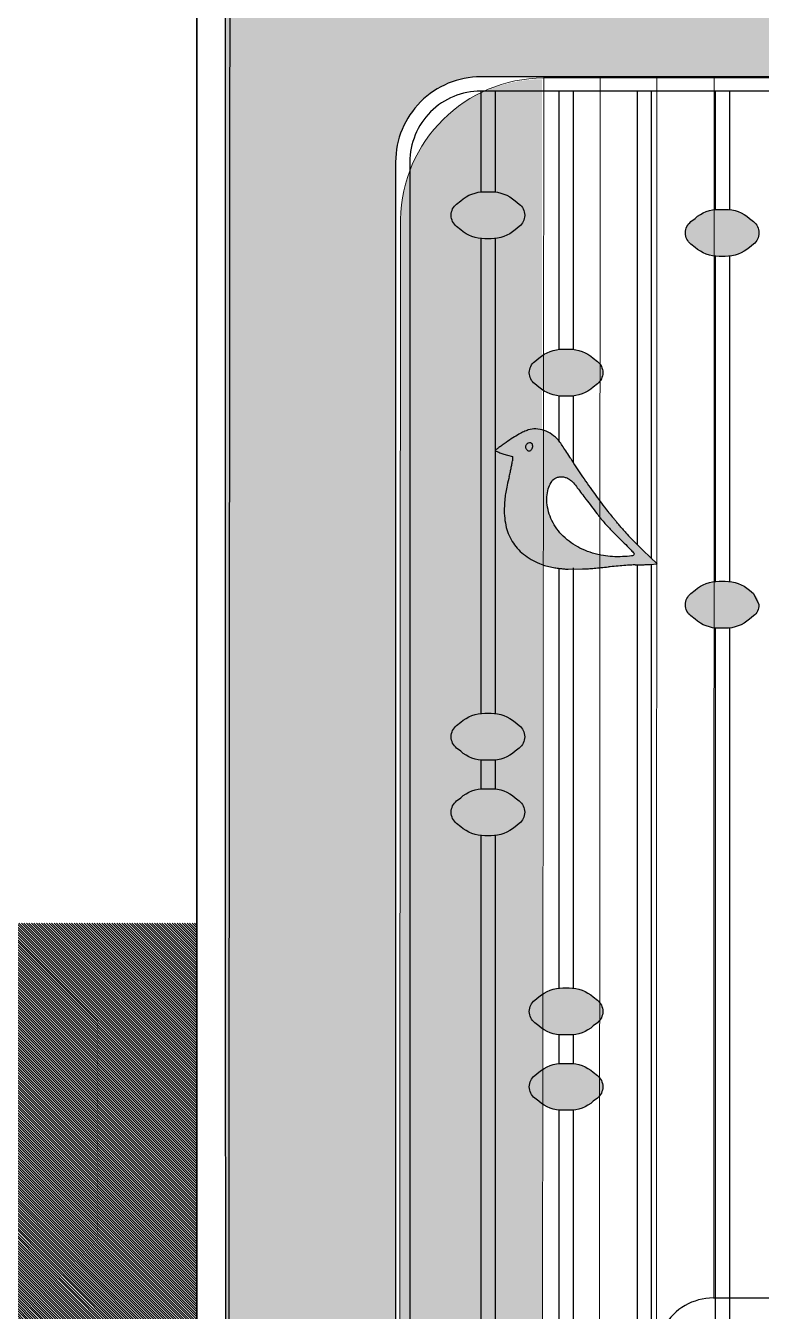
# Model space of a CAD drawing. Header units: millimetres. Extents: x 35877 to 3066687, y -650199 to -40525.
# Drawn here: x 147980.66 to 148006.56, y -178575.16 to -178529.9 of the extents above; entities that cross this region are included whole.
import ezdxf

# ---------------------------------------------------------------- set-up
doc = ezdxf.new("R2010")
doc.units = ezdxf.units.MM
doc.header["$MEASUREMENT"] = 0
for name, color, linetype, lineweight in [('A8_FURNITURE', 32, 'Continuous', 30), ('dim05', 1, 'Continuous', 13), ('ELEVATION', 250, 'Continuous', 9), ('Elevation 4.5', 206, 'Continuous', 5), ('FURNITURE', 32, 'Continuous', 9), ('NAME PLATE', 7, 'Continuous', 25), ('wall', 7, 'Continuous', 30)]:
    doc.layers.add(name, color=color, linetype=linetype, lineweight=lineweight)

msp = doc.modelspace()

# ---------------------------------------------------------------- hatches: boundary and pattern name
at = {"layer": 'dim05', "lineweight": 0, "true_color": 0xa47149, "transparency": 33554630}
h = msp.add_hatch(color=35, dxfattribs=at)
h.dxf.hatch_style = 1
h.paths.add_polyline_path([(148033.6782, -178523.7304), (147987.6861, -178523.7304), (147987.6937, -178615.6897), (148033.6858, -178615.6897), (148033.6846, -178600.7912), (148027.6858, -178600.7912), (148027.6858, -178603.6897, -0.4142136), (148024.6858, -178606.6897), (147996.6883, -178606.6897, -0.4142136), (147993.6883, -178603.6897), (147993.6883, -178534.6956, -0.4142136), (147996.6883, -178531.6956), (148024.6858, -178531.6956, -0.4142136), (148027.6858, -178534.6956), (148027.6858, -178561.5913), (148033.6813, -178561.5913)])
at = {"layer": 'Elevation 4.5', "lineweight": 0, "true_color": 0x000000, "transparency": 33554628}
h = msp.add_hatch(color=18, dxfattribs=at)
h.dxf.hatch_style = 1
h.paths.add_polyline_path([(147998.2313, -178536.5745, 0.2335694), (147998.0413, -178536.1744), (147997.8966, -178536.0601, 0.1866469), (147997.0465, -178535.7436), (147996.8302, -178535.7436, 0.1866469), (147995.9801, -178536.0601), (147995.8354, -178536.1744, 0.2294381), (147995.6454, -178536.5667, 0.2335694), (147995.8354, -178536.9668), (147995.9801, -178537.0811, 0.1866469), (147996.8302, -178537.3976), (147997.0465, -178537.3976, 0.1866469), (147997.8966, -178537.0811), (147998.0413, -178536.9668, 0.2294381)])
h.paths.add_polyline_path([(148006.2906, -178536.7938), (148006.146, -178536.6795, 0.1866469), (148005.2959, -178536.363), (148005.0796, -178536.363, 0.1866469), (148004.2295, -178536.6795), (148004.0848, -178536.7938, 0.2294381), (148003.8948, -178537.1861, 0.2335694), (148004.0848, -178537.5863), (148004.2295, -178537.7006, 0.1866469), (148005.0796, -178538.0171), (148005.2959, -178538.0171, 0.1866469), (148006.146, -178537.7006), (148006.2906, -178537.5863, 0.2294381), (148006.4807, -178537.1939, 0.2335694)])
h.paths.add_polyline_path([(148000.7911, -178541.7153), (148000.6464, -178541.601, 0.1866469), (147999.7963, -178541.2845), (147999.58, -178541.2845, 0.1866469), (147998.7299, -178541.601), (147998.5852, -178541.7153, 0.2294381), (147998.3952, -178542.1077, 0.2335694), (147998.5852, -178542.5078), (147998.7299, -178542.6221, 0.1866469), (147999.58, -178542.9386), (147999.7963, -178542.9386, 0.1866469), (148000.6464, -178542.6221), (148000.7911, -178542.5078, 0.2294381), (148000.9811, -178542.1155, 0.2335694)])
h = msp.add_hatch(color=18, dxfattribs=at)
h.dxf.hatch_style = 1
edge = h.paths.add_edge_path()
edge.add_arc((147980.6234, -178557.2278), 22.7128, 32.16172, 32.81148)
edge.add_arc((147985.9035, -178553.8235), 16.4304, 32.81148, 33.63724)
edge.add_arc((147984.9248, -178554.4747), 17.6059, 33.63732, 34.2873)
edge.add_arc((147998.9137, -178544.9367), 0.6748, 34.2873, 41.16894)
edge.add_arc((147998.5169, -178545.2836), 1.2018, 41.16894, 55.99203)
edge.add_arc((147998.5385, -178545.2516), 1.1632, 55.99203, 71.17988)
edge.add_arc((147998.5758, -178545.1423), 1.0478, 71.17999, 87.2154)
edge.add_arc((147998.5896, -178544.8572), 0.7623, 87.2154, 107.56998)
edge.add_arc((147998.7488, -178545.36), 1.2897, 107.56998, 114.98423)
edge.add_arc((147999.3124, -178546.5694), 2.624, 114.98423, 119.34221)
edge.add_arc((147999.92, -178547.6502), 3.8638, 119.34221, 122.9184)
edge.add_arc((148002.5022, -178551.6389), 8.6154, 122.9184, 124.88205)
edge.add_arc((148029.9809, -178591.055), 56.6645, 124.88205, 125.04861)
edge.add_arc((148016.501, -178571.8384), 33.1914, 125.04861, 125.29753)
edge.add_arc((148037.1186, -178600.9604), 68.873, 125.297529, 125.400118)
edge.add_arc((147997.369, -178545.0275), 0.2543, 125.40012, 130.76604)
edge.add_arc((147997.2142, -178544.8479), 0.0172, 130.76604, 241.79136)
edge.add_arc((147997.8926, -178543.5831), 1.4524, 241.79136, 246.60744)
edge.add_arc((147997.9637, -178543.4187), 1.6315, 246.60744, 252.0734)
edge.add_arc((147998.1283, -178542.9097), 2.1665, 252.0734, 256.49235)
edge.add_line((147997.6223, -178545.0163), (147997.8066, -178545.0606))
edge.add_line((147997.8066, -178545.0606), (147997.7976, -178545.2156))
edge.add_arc((147997.0457, -178545.1717), 0.7531, 350.18677, 356.65846, ccw=False)
edge.add_arc((147992.3538, -178544.3601), 5.5147, 348.69543, 350.18677, ccw=False)
edge.add_arc((147991.7032, -178544.2301), 6.1782, 347.16117, 348.69549, ccw=False)
edge.add_arc((147991.452, -178544.1728), 6.4358, 345.67219, 347.16121, ccw=False)
edge.add_arc((148009.3676, -178548.7487), 12.0549, 165.67219, 167.20406)
edge.add_arc((148001.5048, -178546.9629), 3.9919, 167.20406, 170.69698)
edge.add_arc((148000.8918, -178546.8625), 3.3707, 170.69705, 174.56508)
edge.add_arc((148004.0425, -178547.1623), 6.5356, 174.56508, 176.92232)
edge.add_arc((148000.119, -178546.9513), 2.6065, 176.92232, 191.78697)
edge.add_arc((147999.3232, -178547.1174), 1.7935, 191.78697, 211.45856)
edge.add_arc((147999.2583, -178547.1571), 1.7174, 211.45856, 231.62433)
edge.add_arc((147999.5854, -178546.744), 2.2443, 231.62433, 248.12672)
edge.add_line((147998.7493, -178548.8268), (147998.9284, -178548.8987))
edge.add_line((147998.9284, -178548.8987), (147999.2876, -178548.9805))
edge.add_arc((147999.5826, -178547.441), 1.5675, 259.15334, 262.43435)
edge.add_arc((148000.1256, -178543.3527), 5.6917, 262.43435, 263.69099)
edge.add_arc((148000.1871, -178542.7969), 6.2509, 263.69099, 264.93437)
edge.add_arc((148000.0566, -178544.2682), 4.7738, 264.93437, 266.45624)
edge.add_line((147999.7616, -178549.0329), (148000.2684, -178549.0172))
edge.add_line((148000.2684, -178549.0172), (148000.3943, -178549.0172))
edge.add_arc((148000.3943, -178547.9686), 1.0486, 270, 274.40265)
edge.add_arc((147998.22, -178519.7281), 29.3726, 274.40265, 274.79707)
edge.add_arc((147998.4237, -178522.1552), 26.937, 274.79715, 275.31026)
edge.add_arc((147997.4426, -178511.6004), 37.5373, 275.31032, 275.71051)
edge.add_arc((148003.1505, -178568.6807), 19.8277, 94.91845, 95.71051, ccw=False)
edge.add_arc((148003.2312, -178569.6177), 20.7681, 94.15349, 94.91849, ccw=False)
edge.add_arc((148003.0672, -178567.3595), 18.504, 93.39746, 94.15352, ccw=False)
edge.add_arc((148002.1577, -178552.0393), 3.1569, 90.60035, 93.39746, ccw=False)
edge.add_arc((148002.0411, -178540.9108), 7.9723, 270.60035, 271.03698)
edge.add_line((148002.1854, -178548.8818), (148002.8956, -178548.846))
edge.add_arc((148019.0198, -178531.5377), 23.6552, 223.94045, 227.02832, ccw=False)
edge.add_arc((148013.5274, -178536.8528), 16.0121, 222.89678, 223.88349, ccw=False)
edge.add_arc((148004.6326, -178545.1174), 3.8704, 220.06323, 222.89678, ccw=False)
edge.add_arc((147926.0535, -178611.201), 98.8024, 40.063228, 40.151684)
edge.add_arc((147939.2651, -178600.0556), 81.5176, 40.151751, 40.255702)
edge.add_arc((147942.5565, -178597.2687), 77.2047, 40.255751, 40.345381)
edge.add_arc((147996.8943, -178551.1128), 5.9099, 40.34538, 40.94446)
edge.add_arc((148007.2326, -178542.1435), 7.777, 217.22271, 220.94446, ccw=False)
edge.add_arc((148020.5658, -178532.0147), 24.5211, 215.6414, 217.22271, ccw=False)
edge.add_arc((148022.4587, -178530.6574), 26.8504, 214.08674, 215.6414, ccw=False)
edge.add_arc((148016.9435, -178534.3897), 20.1909, 212.16172, 214.08674, ccw=False)
edge = h.paths.add_edge_path(flags=16)
edge.add_arc((147998.5011, -178544.6969), 0.2323, 204.49535, 219.94347, ccw=False)
edge.add_arc((147998.4492, -178544.7206), 0.1751, 171.29039, 204.49535, ccw=False)
edge.add_arc((147998.4399, -178544.7192), 0.1658, 136.69781, 171.29039, ccw=False)
edge.add_arc((147998.4023, -178544.6837), 0.1141, 93.0028, 136.69781, ccw=False)
edge.add_arc((147998.4016, -178544.6702), 0.1006, 45.00001, 93.0028, ccw=False)
edge.add_arc((147998.4051, -178544.6668), 0.0957, 11.32588, 45.00003, ccw=False)
edge.add_arc((147998.2452, -178544.6988), 0.2587, -4.70662, 11.32588, ccw=False)
edge.add_arc((147998.2318, -178544.6977), 0.2721, 339.60713, 355.29338, ccw=False)
edge.add_arc((147998.3663, -178544.7477), 0.1287, 312.14465, 339.60713, ccw=False)
edge.add_arc((147998.3564, -178544.7367), 0.1434, 290.55917, 312.14465, ccw=False)
edge.add_arc((147998.3828, -178544.8071), 0.0683, 252.98334, 290.55917, ccw=False)
edge.add_arc((147998.3873, -178544.7922), 0.0838, 219.94347, 252.98334, ccw=False)
edge = h.paths.add_edge_path(flags=16)
edge.add_arc((147999.4696, -178546.1068), 0.3225, 104.54598, 123.51146, ccw=False)
edge.add_arc((147999.5141, -178546.2782), 0.4996, 90.88322, 104.54598, ccw=False)
edge.add_arc((147999.5146, -178546.316), 0.5374, 77.69642, 90.88322, ccw=False)
edge.add_arc((147999.5303, -178546.2442), 0.4639, 62.97098, 77.69642, ccw=False)
edge.add_arc((147999.4583, -178546.3853), 0.6223, 51.14747, 62.97098, ccw=False)
edge.add_arc((147999.3465, -178546.5241), 0.8006, 41.35853, 51.14747, ccw=False)
edge.add_arc((147997.6948, -178547.9782), 3.0011, 37.22492, 41.35853, ccw=False)
edge.add_arc((147946.2372, -178587.0719), 67.6247, 36.794285, 37.224919, ccw=False)
edge.add_arc((148034.8306, -178520.8094), 43.0077, 216.79429, 217.63765)
edge.add_arc((148006.6193, -178542.5645), 7.3824, 217.63765, 220.74409)
edge.add_arc((148005.5178, -178543.5135), 5.9284, 220.74409, 224.32984)
edge.add_arc((148016.0196, -178533.2545), 20.6096, 224.32984, 225.74801)
edge.add_arc((147988.6939, -178561.3032), 18.5494, 44.86727, 45.74801, ccw=False)
edge.add_arc((147998.1029, -178551.9376), 5.2737, 42.62086, 44.86727, ccw=False)
edge.add_arc((147996.3218, -178553.5767), 7.6942, 41.4503, 42.62086, ccw=False)
edge.add_arc((148002.073, -178548.4973), 0.0212, -32.61788, 41.4503, ccw=False)
edge.add_arc((148001.9852, -178548.4412), 0.1254, 275.88486, 327.38212, ccw=False)
edge.add_arc((148001.4552, -178543.2992), 5.2946, 272.40321, 275.88486, ccw=False)
edge.add_arc((148001.509, -178544.5817), 4.011, 267.33729, 272.40321, ccw=False)
edge.add_arc((148001.4479, -178545.8964), 2.6949, 260.51198, 267.33729, ccw=False)
edge.add_arc((148001.5038, -178545.5621), 3.0338, 245.81245, 260.51198, ccw=False)
edge.add_arc((148001.2147, -178546.2056), 2.3283, 227.88741, 245.81245, ccw=False)
edge.add_arc((148001.0167, -178546.4247), 2.0331, 208.56341, 227.88741, ccw=False)
edge.add_arc((148000.8353, -178546.5234), 1.8266, 187.62079, 208.56349, ccw=False)
edge.add_arc((148000.437, -178546.5767), 1.4247, 176.16073, 187.62079, ccw=False)
edge.add_arc((148000.3238, -178546.5691), 1.3113, 163.96579, 176.16073, ccw=False)
edge.add_arc((148000.0678, -178546.4955), 1.0448, 150.41716, 163.96579, ccw=False)
edge.add_arc((147999.5217, -178546.1855), 0.4169, 123.51146, 150.41716, ccw=False)
h = msp.add_hatch(color=18, dxfattribs=at)
h.dxf.hatch_style = 1
h.paths.add_polyline_path([(148006.4807, -178550.2875, 0.2335694), (148006.2906, -178549.8873), (148006.146, -178549.773, 0.1866469), (148005.2959, -178549.4565), (148005.0796, -178549.4565, 0.1866469), (148004.2295, -178549.773), (148004.0848, -178549.8873, 0.2294381), (148003.8948, -178550.2796, 0.2335694), (148004.0848, -178550.6798), (148004.2295, -178550.7941, 0.1866469), (148005.0796, -178551.1106), (148005.2959, -178551.1106, 0.1866469), (148006.146, -178550.7941), (148006.2906, -178550.6798, 0.2294381)])
h = msp.add_hatch(color=18, dxfattribs=at)
h.dxf.hatch_style = 1
h.paths.add_polyline_path([(147998.2313, -178554.9382, 0.2335694), (147998.0413, -178554.538), (147997.8966, -178554.4237, 0.1866469), (147997.0465, -178554.1072), (147996.8302, -178554.1072, 0.1866469), (147995.9801, -178554.4237), (147995.8354, -178554.538, 0.2294381), (147995.6454, -178554.9304, 0.2335694), (147995.8354, -178555.3305), (147995.9801, -178555.4448, 0.1866469), (147996.8302, -178555.7613), (147997.0465, -178555.7613, 0.1866469), (147997.8966, -178555.4448), (147998.0413, -178555.3305, 0.2294381)])
h = msp.add_hatch(color=18, dxfattribs=at)
h.dxf.hatch_style = 1
h.paths.add_polyline_path([(147998.2313, -178557.5922, 0.2335694), (147998.0413, -178557.1921), (147997.8966, -178557.0778, 0.1866469), (147997.0465, -178556.7613), (147996.8302, -178556.7613, 0.1866469), (147995.9801, -178557.0778), (147995.8354, -178557.1921, 0.2294381), (147995.6454, -178557.5844, 0.2335694), (147995.8354, -178557.9846), (147995.9801, -178558.0989, 0.1866469), (147996.8302, -178558.4154), (147997.0465, -178558.4154, 0.1866469), (147997.8966, -178558.0989), (147998.0413, -178557.9846, 0.2294381)])
h = msp.add_hatch(color=18, dxfattribs=at)
h.dxf.hatch_style = 1
h.paths.add_polyline_path([(148000.9811, -178564.6087, 0.2335694), (148000.7911, -178564.2085), (148000.6464, -178564.0942, 0.1866469), (147999.7963, -178563.7778), (147999.58, -178563.7778, 0.1866469), (147998.7299, -178564.0942), (147998.5852, -178564.2085, 0.2294381), (147998.3952, -178564.6009, 0.2335694), (147998.5852, -178565.001), (147998.7299, -178565.1153, 0.1866469), (147999.58, -178565.4318), (147999.7963, -178565.4318, 0.1866469), (148000.6464, -178565.1153), (148000.7911, -178565.001, 0.2294381)])
h = msp.add_hatch(color=18, dxfattribs=at)
h.dxf.hatch_style = 1
h.paths.add_polyline_path([(148000.9811, -178567.2627, 0.2335694), (148000.7911, -178566.8626), (148000.6464, -178566.7483, 0.1866469), (147999.7963, -178566.4318), (147999.58, -178566.4318, 0.1866469), (147998.7299, -178566.7483), (147998.5852, -178566.8626, 0.2294381), (147998.3952, -178567.2549, 0.2335694), (147998.5852, -178567.6551), (147998.7299, -178567.7694, 0.1866469), (147999.58, -178568.0859), (147999.7963, -178568.0859, 0.1866469), (148000.6464, -178567.7694), (148000.7911, -178567.6551, 0.2294381)])
at = {"layer": 'NAME PLATE', "lineweight": 0, "true_color": 0x000000, "transparency": 33554687}
h = msp.add_hatch(color=18, dxfattribs=at)
h.dxf.hatch_style = 1
h.set_gradient(color1=(153, 155, 55), color2=(229, 232, 120), name='INVCYLINDER')
h.paths.add_polyline_path([(148027.9378, -178536.7638, 0.4109881), (148022.9006, -178531.7818), (148022.9006, -178574.7279), (148027.9378, -178574.7243)], flags=17)
h.paths.add_polyline_path([(148027.938, -178578.7418, 0.9852287), (148027.8756, -178574.7433), (148022.9006, -178574.7279), (148022.9006, -178601.6887), (147998.8385, -178601.6887), (147998.8385, -178531.7815, 0.4142439), (147993.8558, -178536.7638), (147993.8085, -178601.7133, 0.4139883), (147998.8085, -178606.7172), (148022.8579, -178606.7357, 0.4196556), (148027.9665, -178601.7084)])
at = {"layer": 'NAME PLATE', "lineweight": 0, "transparency": 33554687}
h = msp.add_hatch(dxfattribs=at)
h.set_pattern_fill('ANSI31', color=8, scale=0.5, angle=90)
h.set_pattern_definition([(135, (414.78307, 1185.90105), (-0.044194173824, -0.044194173824), [])])
h.paths.add_polyline_path([(147986.6893, -178561.4942), (147977.6937, -178561.4942), (147977.6937, -178576.6635), (147986.6905, -178576.6635)])

# ---------------------------------------------------------------- linework, layer by layer
at = {"layer": 'A8_FURNITURE', "linetype": 'ByBlock', "lineweight": 15, "transparency": 33554687}
for p, q in [((147998.9022, -178531.7345, 531.9331), (147998.84, -178601.6407, -260.0646)), ((147998.8929, -178531.7345, -42.3846), (148022.9006, -178531.7361, 42.2827)), ((148000.8886, -178531.7347, 2.3445), (148000.8478, -178601.6423, -1.5547)), ((148002.8898, -178531.7348, 2.3432), (148002.877, -178578.6916, -0.0509)), ((148004.9044, -178531.7349, 2.3427), (148004.8926, -178574.6959, -0.0516))]:
    msp.add_line(p, q, dxfattribs=at)
at = {"layer": 'A8_FURNITURE', "linetype": 'ByBlock', "transparency": 33554687}
msp.add_line((148004.8775, -178574.693, 0.0509), (148027.8767, -178574.6764, -0.0509), dxfattribs=at)
at = {"layer": 'A8_FURNITURE', "linetype": 'ByBlock', "transparency": 33554687, "elevation": -0.0509}
msp.add_lwpolyline([(148033.8521, -178615.7215), (147987.7937, -178615.6861), (147987.8589, -178523.6702)], dxfattribs=at)
at = {"layer": 'A8_FURNITURE', "linetype": 'ByBlock', "lineweight": 15, "transparency": 33554687, "elevation": -0.0509}
msp.add_lwpolyline([(147993.8119, -178601.8504), (147993.8557, -178536.7165)], dxfattribs=at)
at = {"layer": 'A8_FURNITURE', "linetype": 'ByBlock', "lineweight": 15, "transparency": 33554687}
msp.add_arc((147998.9236, -178536.8031, -42.3846), 5.0686, 90.34687, 179.02144, dxfattribs=at)
at = {"layer": 'A8_FURNITURE', "linetype": 'ByBlock', "transparency": 33554687}
msp.add_arc((148004.8775, -178576.693, 0.0509), 2, 90, 270.01595, dxfattribs=at)
at = {"layer": 'ELEVATION', "color": 18, "true_color": 0x000000, "transparency": 33554687}
msp.add_line((147986.6937, -178645.6897, -0.0509), (147986.6937, -178522.6897, -0.0509), dxfattribs=at)
at = {"layer": 'Elevation 4.5', "color": 18, "lineweight": 30, "true_color": 0x000000, "transparency": 33554687}
for p, q in [((147996.6884, -178532.1956, -0.0509), (147996.6884, -178535.7498, -0.0509)), ((147997.1884, -178532.1956, -0.0509), (147997.1884, -178535.7498, -0.0509)), ((147999.4381, -178532.1956, -0.0509), (147999.4381, -178541.2908, -0.0509)), ((147999.9381, -178532.1956, -0.0509), (147999.9381, -178541.2908, -0.0509)), ((148002.1879, -178532.1956, -0.0509), (148002.1879, -178548.1583, -0.0509)), ((148002.6879, -178532.1956, -0.0509), (148002.6879, -178548.6455, -0.0509)), ((148004.9377, -178532.1956, -0.0509), (148004.9377, -178536.3692, -0.0509)), ((148005.4377, -178532.1956, -0.0509), (148005.4377, -178536.3692, -0.0509)), ((147996.6884, -178537.3914, -0.0509), (147996.6884, -178554.1135, -0.0509)), ((147997.1884, -178537.3914, -0.0509), (147997.1884, -178554.1135, -0.0509)), ((148004.9377, -178538.0108, -0.0509), (148004.9377, -178549.4627, -0.0509)), ((148005.4377, -178538.0108, -0.0509), (148005.4377, -178549.4627, -0.0509)), ((147999.4381, -178542.9324, -0.0509), (147999.4381, -178544.5121, -0.0509)), ((147999.9381, -178542.9324, -0.0509), (147999.9381, -178545.2751, -0.0509)), ((147997.6223, -178545.0163, -0.0509), (147997.8066, -178545.0606, -0.0509)), ((147997.8066, -178545.0606, -0.0509), (147997.7976, -178545.2156, -0.0509)), ((148002.8956, -178548.846, -0.0509), (148002.4048, -178548.3721, -0.0509)), ((147998.7493, -178548.8268, -0.0509), (147998.9284, -178548.8987, -0.0509)), ((147998.9284, -178548.8987, -0.0509), (147999.2876, -178548.9805, -0.0509)), ((147999.4381, -178549.0027, -0.0509), (147999.4381, -178563.784, -0.0509)), ((147999.7616, -178549.0329, -0.0509), (148000.2684, -178549.0172, -0.0509)), ((147999.9381, -178548.9858, -0.0509), (147999.9381, -178563.784, -0.0509)), ((148000.2684, -178549.0172, -0.0509), (148000.3943, -178549.0172, -0.0509)), ((148002.1879, -178548.8817, -0.0509), (148002.1879, -178587.3685, -0.0509)), ((148002.6549, -178548.8628, -0.0509), (148002.8956, -178548.846, -0.0509)), ((148002.6879, -178548.8605, -0.0509), (148002.6879, -178587.3784, -0.0509)), ((148004.9377, -178551.1044, -0.0509), (148004.9377, -178563.8127, -0.0509)), ((148005.4377, -178551.1044, -0.0509), (148005.4377, -178564.6463, -0.0509)), ((147996.6884, -178555.7551, -0.0509), (147996.6884, -178556.7675, -0.0509)), ((147997.1884, -178555.7551, -0.0509), (147997.1884, -178556.7675, -0.0509)), ((147999.4381, -178556.3513, -0.0509), (147999.4381, -178557.3513, -0.0509)), ((147999.9381, -178556.3513, -0.0509), (147999.9381, -178557.3513, -0.0509)), ((147996.6884, -178558.4091, -0.0509), (147996.6884, -178583.4712, -0.0509)), ((147997.1884, -178558.4091, -0.0509), (147997.1884, -178582.9843, -0.0509)), ((148004.9377, -178563.8127, -0.0509), (148004.9377, -178606.1772, -0.0509)), ((148005.4377, -178564.6463, -0.0509), (148005.4377, -178606.1897, -0.0509)), ((147999.4381, -178565.4256, -0.0509), (147999.4381, -178566.438, -0.0509)), ((147999.9381, -178565.4256, -0.0509), (147999.9381, -178566.438, -0.0509)), ((147999.4381, -178568.0796, -0.0509), (147999.4381, -178580.1062, -0.0509)), ((147999.9381, -178568.0796, -0.0509), (147999.9381, -178579.3405, -0.0509))]:
    msp.add_line(p, q, dxfattribs=at)
at = {"layer": 'Elevation 4.5', "color": 18, "lineweight": 30, "true_color": 0x000000, "transparency": 33554687, "elevation": -0.0509}
msp.add_lwpolyline([(148034.6782, -178522.7304), (147986.6861, -178522.7304), (147986.6937, -178615.6897), (148034.6858, -178615.6897)], close=True, dxfattribs=at)
msp.add_lwpolyline([(148027.1858, -178561.5913), (148027.1858, -178534.6956, 0.4142136), (148024.6858, -178532.1956), (147996.6883, -178532.1956, 0.4142136), (147994.1883, -178534.6956), (147994.1883, -178603.6897, 0.4142136), (147996.6883, -178606.1897), (148024.6858, -178606.1897, 0.4142136), (148027.1858, -178603.6897), (148027.1858, -178600.7912)], format="xyb", dxfattribs=at)
for points in [[(147998.2313, -178536.5667), (147998.2313, -178536.5745, -0.2294381), (147998.0413, -178536.9668), (147997.8966, -178537.0811, -0.1866469), (147997.0465, -178537.3976), (147996.8302, -178537.3976, -0.1866469), (147995.9801, -178537.0811), (147995.8354, -178536.9668, -0.2294381), (147995.6454, -178536.5745), (147995.6454, -178536.5667, -0.2294381), (147995.8354, -178536.1744), (147995.9801, -178536.0601, -0.1866469), (147996.8302, -178535.7436), (147997.0465, -178535.7436, -0.1866469), (147997.8966, -178536.0601), (147998.0413, -178536.1744, -0.2294381)], [(148006.4807, -178537.1861), (148006.4807, -178537.1939, -0.2294381), (148006.2906, -178537.5863), (148006.146, -178537.7006, -0.1866469), (148005.2959, -178538.0171), (148005.0796, -178538.0171, -0.1866469), (148004.2295, -178537.7006), (148004.0848, -178537.5863, -0.2294381), (148003.8948, -178537.1939), (148003.8948, -178537.1861, -0.2294381), (148004.0848, -178536.7938), (148004.2295, -178536.6795, -0.1866469), (148005.0796, -178536.363), (148005.2959, -178536.363, -0.1866469), (148006.146, -178536.6795), (148006.2906, -178536.7938, -0.2294381)], [(148000.9811, -178542.1077), (148000.9811, -178542.1155, -0.2294381), (148000.7911, -178542.5078), (148000.6464, -178542.6221, -0.1866469), (147999.7963, -178542.9386), (147999.58, -178542.9386, -0.1866469), (147998.7299, -178542.6221), (147998.5852, -178542.5078, -0.2294381), (147998.3952, -178542.1155), (147998.3952, -178542.1077, -0.2294381), (147998.5852, -178541.7153), (147998.7299, -178541.601, -0.1866469), (147999.58, -178541.2845), (147999.7963, -178541.2845, -0.1866469), (148000.6464, -178541.601), (148000.7911, -178541.7153, -0.2294381)], [(147998.4727, -178544.5991, -0.147998), (147998.4989, -178544.648, -0.070065), (147998.5031, -178544.72, -0.068555), (147998.4869, -178544.7925, -0.120405), (147998.4527, -178544.8431, -0.094464), (147998.4068, -178544.871, -0.16544), (147998.3628, -178544.8724, -0.145171), (147998.3231, -178544.8461, -0.067507), (147998.2898, -178544.7932, -0.145904), (147998.276, -178544.6941, -0.152099), (147998.3193, -178544.6055, -0.193), (147998.3963, -178544.5698, -0.212568)], [(147999.7411, -178545.831, -0.051635), (147999.8487, -178545.9007, -0.042739), (147999.9474, -178545.9951, -0.018038), (148000.0845, -178546.1627, -0.001879), (148000.3904, -178546.5685, 0.00368), (148000.7733, -178547.0727, 0.013555), (148001.0262, -178547.3829, 0.015647), (148001.277, -178547.6562, 0.006188), (148001.638, -178548.0166, -0.003843), (148001.8407, -178548.2172, -0.009801), (148001.9836, -178548.3665, -0.005108), (148002.0889, -178548.4833, -0.334926), (148002.0908, -178548.5088, -0.228559), (148001.9981, -178548.5659, -0.015192), (148001.6772, -178548.5892, -0.022109), (148001.3227, -178548.5884, -0.029789), (148001.0037, -178548.5544, -0.064227), (148000.2607, -178548.3296, -0.078375), (147999.6533, -178547.9329, -0.084521), (147999.2311, -178547.3967, -0.091628), (147999.0249, -178546.7656, -0.050044), (147999.0155, -178546.4813, -0.053263), (147999.0636, -178546.2069, -0.059186), (147999.1591, -178545.9797, -0.11794), (147999.2915, -178545.8379, -0.082944), (147999.3886, -178545.7946, -0.059685), (147999.5064, -178545.7787, -0.057602), (147999.6292, -178545.791, -0.06434)], [(148006.4807, -178550.2796), (148006.4807, -178550.2875, -0.2294381), (148006.2906, -178550.6798), (148006.146, -178550.7941, -0.1866469), (148005.2959, -178551.1106), (148005.0796, -178551.1106, -0.1866469), (148004.2295, -178550.7941), (148004.0848, -178550.6798, -0.2294381), (148003.8948, -178550.2875), (148003.8948, -178550.2796, -0.2294381), (148004.0848, -178549.8873), (148004.2295, -178549.773, -0.1866469), (148005.0796, -178549.4565), (148005.2959, -178549.4565, -0.1866469), (148006.146, -178549.773), (148006.2906, -178549.8873)], [(147998.2313, -178554.9304), (147998.2313, -178554.9382, -0.2294381), (147998.0413, -178555.3305), (147997.8966, -178555.4448, -0.1866469), (147997.0465, -178555.7613), (147996.8302, -178555.7613, -0.1866469), (147995.9801, -178555.4448), (147995.8354, -178555.3305, -0.2294381), (147995.6454, -178554.9382), (147995.6454, -178554.9304, -0.2294381), (147995.8354, -178554.538), (147995.9801, -178554.4237, -0.1866469), (147996.8302, -178554.1072), (147997.0465, -178554.1072, -0.1866469), (147997.8966, -178554.4237), (147998.0413, -178554.538, -0.2294381)], [(147998.2313, -178557.5844), (147998.2313, -178557.5922, -0.2294381), (147998.0413, -178557.9846), (147997.8966, -178558.0989, -0.1866469), (147997.0465, -178558.4154), (147996.8302, -178558.4154, -0.1866469), (147995.9801, -178558.0989), (147995.8354, -178557.9846, -0.2294381), (147995.6454, -178557.5922), (147995.6454, -178557.5844, -0.2294381), (147995.8354, -178557.1921), (147995.9801, -178557.0778, -0.1866469), (147996.8302, -178556.7613), (147997.0465, -178556.7613, -0.1866469), (147997.8966, -178557.0778), (147998.0413, -178557.1921, -0.2294381)], [(148000.9811, -178564.6009), (148000.9811, -178564.6087, -0.2294381), (148000.7911, -178565.001), (148000.6464, -178565.1153, -0.1866469), (147999.7963, -178565.4318), (147999.58, -178565.4318, -0.1866469), (147998.7299, -178565.1153), (147998.5852, -178565.001, -0.2294381), (147998.3952, -178564.6087), (147998.3952, -178564.6009, -0.2294381), (147998.5852, -178564.2085), (147998.7299, -178564.0942, -0.1866469), (147999.58, -178563.7778), (147999.7963, -178563.7778, -0.1866469), (148000.6464, -178564.0942), (148000.7911, -178564.2085, -0.2294381)], [(148000.9811, -178567.2549), (148000.9811, -178567.2627, -0.2294381), (148000.7911, -178567.6551), (148000.6464, -178567.7694, -0.1866469), (147999.7963, -178568.0859), (147999.58, -178568.0859, -0.1866469), (147998.7299, -178567.7694), (147998.5852, -178567.6551, -0.2294381), (147998.3952, -178567.2627), (147998.3952, -178567.2549, -0.2294381), (147998.5852, -178566.8626), (147998.7299, -178566.7483, -0.1866469), (147999.58, -178566.4318), (147999.7963, -178566.4318, -0.1866469), (148000.6464, -178566.7483), (148000.7911, -178566.8626, -0.2294381)]]:
    msp.add_lwpolyline(points, format="xyb", close=True, dxfattribs=at)
at = {"layer": 'Elevation 4.5', "color": 18, "lineweight": 30, "true_color": 0x000000, "transparency": 33554687}
for centre, radius, start, end in [((147999.3124, -178546.5694, -0.0509), 2.624, 114.98426, 119.34234), ((147998.7488, -178545.36, -0.0509), 1.2897, 107.57006, 114.98429), ((147998.5896, -178544.8572, -0.0509), 0.7623, 87.2155, 107.57011), ((147998.5758, -178545.1423, -0.0509), 1.0478, 71.17894, 87.21547), ((147998.5385, -178545.2516, -0.0509), 1.1632, 55.99033, 71.17894), ((148016.501, -178571.8384, -0.0509), 33.1914, 125.04869, 125.29735), ((148029.9809, -178591.055, -0.0509), 56.6645, 124.88204, 125.04866), ((148002.5022, -178551.6389, -0.0509), 8.6154, 122.91841, 124.882), ((147999.92, -178547.6502, -0.0509), 3.8638, 119.3423, 122.91841), ((147998.5169, -178545.2836, -0.0509), 1.2018, 41.16895, 55.99039), ((147998.9137, -178544.9367, -0.0509), 0.6748, 34.28729, 41.16896), ((147984.9248, -178554.4747, -0.0509), 17.6059, 33.63963, 34.2873), ((147997.2142, -178544.8479, -0.0509), 0.0172, 130.7661, 241.79132), ((147997.369, -178545.0275, -0.0509), 0.2543, 125.40024, 130.76604), ((147997.8926, -178543.5831, -0.0509), 1.4524, 241.79135, 246.60739), ((148037.1186, -178600.9604, -0.0509), 68.873, 125.297445, 125.400119), ((147997.9637, -178543.4187, -0.0509), 1.6315, 246.60739, 252.07329), ((147998.1283, -178542.9097, -0.0509), 2.1665, 252.07332, 256.49234), ((147985.9035, -178553.8235, -0.0509), 16.4304, 32.81145, 33.63971), ((147980.6234, -178557.2278, -0.0509), 22.7128, 32.16173, 32.81146), ((148016.9435, -178534.3897, -0.0509), 20.1909, 212.16172, 214.08659), ((147991.7032, -178544.2301, -0.0509), 6.1782, 347.16109, 348.69637), ((147992.3538, -178544.3601, -0.0509), 5.5147, 348.69641, 350.18677), ((147997.0457, -178545.1717, -0.0509), 0.7531, 350.18673, 356.65851), ((148009.3676, -178548.7487, -0.0509), 12.0549, 165.6722, 167.20404), ((147991.452, -178544.1728, -0.0509), 6.4358, 345.67216, 347.16114), ((148022.4587, -178530.6574, -0.0509), 26.8504, 214.08662, 215.64115), ((148000.8918, -178546.8625, -0.0509), 3.3707, 170.69591, 174.56507), ((148001.5048, -178546.9629, -0.0509), 3.9919, 167.20399, 170.69602), ((148020.5658, -178532.0147, -0.0509), 24.5211, 215.64113, 217.22269), ((148000.119, -178546.9513, -0.0509), 2.6065, 176.92244, 191.787), ((148004.0425, -178547.1623, -0.0509), 6.5356, 174.56508, 176.92237), ((148007.2326, -178542.1435, -0.0509), 7.777, 217.22265, 220.94449), ((147996.8943, -178551.1128, -0.0509), 5.9099, 40.34534, 40.94442), ((147942.5565, -178597.2687, -0.0509), 77.2047, 40.253934, 40.345378), ((147939.2651, -178600.0556, -0.0509), 81.5176, 40.151765, 40.253981), ((147999.3232, -178547.1174, -0.0509), 1.7935, 191.78702, 211.45726), ((147926.0535, -178611.201, -0.0509), 98.8024, 40.063232, 40.151696), ((148004.6326, -178545.1174, -0.0509), 3.8704, 220.06313, 222.89684), ((148013.5274, -178536.8528, -0.0509), 16.0121, 222.89679, 223.88342), ((147999.2583, -178547.1571, -0.0509), 1.7174, 211.45721, 231.62467), ((148014.7948, -178535.6339, -0.0509), 17.7706, 223.88337, 224.86266), ((148012.501, -178537.9167, -0.0509), 14.5344, 224.86266, 226.00123), ((147999.5854, -178546.744, -0.0509), 2.2443, 231.62459, 248.12676), ((147999.5826, -178547.441, -0.0509), 1.5675, 259.15334, 262.43433), ((148000.1256, -178543.3527, -0.0509), 5.6917, 262.43435, 263.69117), ((148000.1871, -178542.7969, -0.0509), 6.2509, 263.69116, 264.93446), ((148000.0566, -178544.2682, -0.0509), 4.7738, 264.93449, 266.45624), ((148000.3943, -178547.9686, -0.0509), 1.0486, 270.00006, 274.40258), ((147998.22, -178519.7281, -0.0509), 29.3726, 274.40265, 274.79707), ((147998.4237, -178522.1552, -0.0509), 26.937, 274.79715, 275.31029), ((147997.4426, -178511.6004, -0.0509), 37.5373, 275.31034, 275.7105), ((148003.1505, -178568.6807, -0.0509), 19.8277, 94.91847, 95.71052), ((148003.2312, -178569.6177, -0.0509), 20.7681, 94.1535, 94.91851), ((148003.0672, -178567.3595, -0.0509), 18.504, 93.39746, 94.15353), ((148002.1577, -178552.0393, -0.0509), 3.1569, 90.6004, 93.39744), ((148002.0411, -178540.9108, -0.0509), 7.9723, 270.60033, 271.52347), ((148001.8913, -178535.279, -0.0509), 13.6061, 271.52349, 272.14205), ((148001.9106, -178535.7956, -0.0509), 13.0892, 272.14213, 272.76505), ((148002.2876, -178543.6009, -0.0509), 5.2747, 272.76506, 273.99324)]:
    msp.add_arc(centre, radius, start, end, dxfattribs=at)
at = {"layer": 'FURNITURE', "color": 18, "lineweight": 30, "true_color": 0x000000, "transparency": 33554687, "elevation": -0.0509}
for points in [[(147986.6937, -178522.6897), (147986.6937, -178615.6897), (147977.6937, -178615.6897), (147977.6937, -178491.6897), (147986.6937, -178491.6897)], [(147986.6937, -178491.6897), (148145.6937, -178491.6897), (148145.6937, -178633.6897), (148133.6937, -178633.6897), (148133.6937, -178627.6897), (148121.6937, -178627.6897), (148121.6937, -178621.6897), (148109.6937, -178621.6897), (148109.6937, -178615.6897), (147986.6937, -178615.6897), (147986.6937, -178522.6897)]]:
    msp.add_lwpolyline(points, dxfattribs=at)
at = {"layer": 'FURNITURE', "lineweight": 30, "transparency": 33554687, "elevation": -0.0509}
msp.add_lwpolyline([(148033.6858, -178615.6897), (148033.6782, -178523.7304), (147987.6861, -178523.7304), (147987.6937, -178615.6897)], dxfattribs=at)
msp.add_lwpolyline([(148027.6858, -178561.5913), (148027.6858, -178534.6956, 0.4142136), (148024.6858, -178531.6956), (147996.6883, -178531.6956, 0.4142136), (147993.6883, -178534.6956), (147993.6883, -178603.6897, 0.4142136), (147996.6883, -178606.6897), (148024.6858, -178606.6897, 0.4142136), (148027.6858, -178603.6897), (148027.6858, -178600.7912)], format="xyb", dxfattribs=at)
at = {"layer": 'wall', "transparency": 33554687, "elevation": -0.0509}
msp.add_lwpolyline([(147986.6937, -178522.6897), (148034.6937, -178522.6897), (148034.6937, -178615.6897), (147986.6937, -178615.6897)], close=True, dxfattribs=at)

doc.saveas('drawing.dxf')
